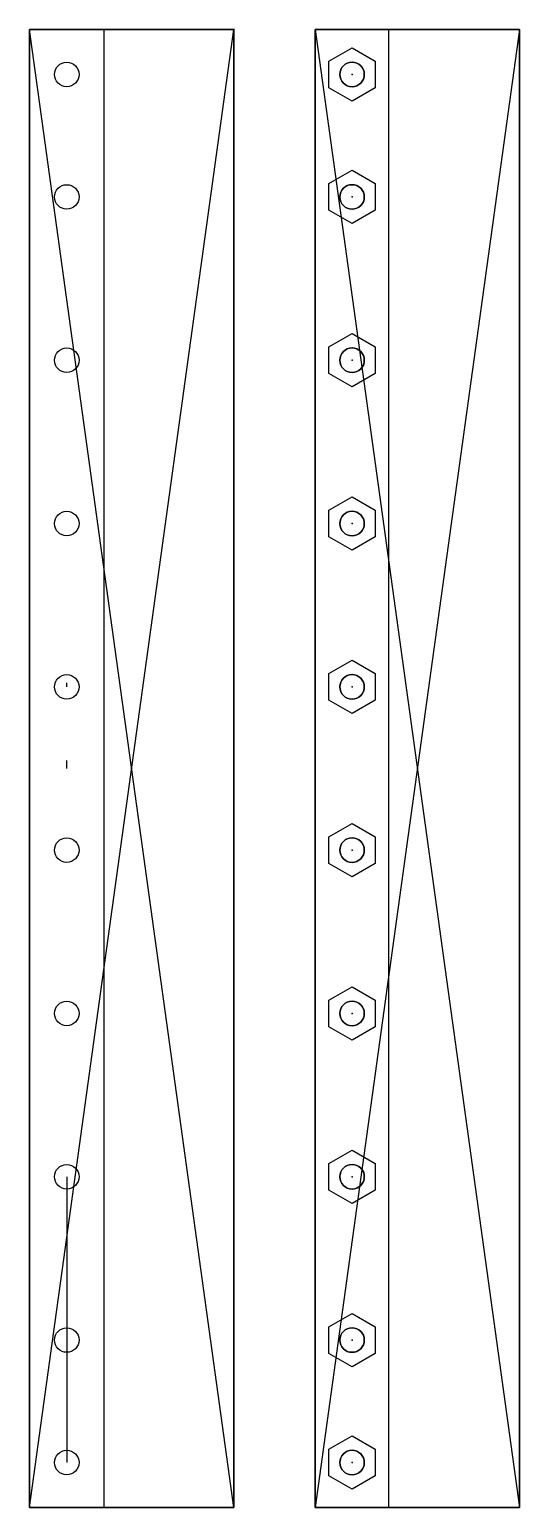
# Model space of a CAD drawing. Header units: millimetres. Extents: x -48 to 12, y -90 to 90.
import ezdxf

# ---------------------------------------------------------------- set-up
doc = ezdxf.new("R2010")
doc.units = ezdxf.units.MM
doc.header["$MEASUREMENT"] = 0
for name, color, linetype in [('2024.08.08.Agarre varias telas v4_Sketch1', 7, 'Continuous'), ('2024.08.08.Agarre varias telas v4_Sketch10', 7, 'Continuous'), ('2024.08.08.Agarre varias telas v4_Sketch2', 7, 'Continuous'), ('2024.08.08.Agarre varias telas v4_Sketch3', 7, 'Continuous'), ('2024.08.08.Agarre varias telas v4_Sketch4', 7, 'Continuous'), ('2024.08.08.Agarre varias telas v4_Sketch5', 7, 'Continuous'), ('2024.08.08.Agarre varias telas v4_Sketch6', 7, 'Continuous'), ('2024.08.08.Agarre varias telas v4_Sketch7', 7, 'Continuous'), ('2024.08.08.Agarre varias telas v4_Sketch8', 7, 'Continuous'), ('2024.08.08.Agarre varias telas v4_Sketch9', 7, 'Continuous')]:
    doc.layers.add(name, color=color, linetype=linetype)

msp = doc.modelspace()

# ---------------------------------------------------------------- linework, layer by layer
at = {"layer": '2024.08.08.Agarre varias telas v4_Sketch1'}
for p, q in [((12.5, 90.5), (-12.5, 90.5)), ((-12.5, 90.5), (-12.5, -90.5)), ((12.5, 90.5), (-12.5, -90.5)), ((-12.5, 90.5), (12.5, -90.5)), ((12.5, -90.5), (12.5, 90.5)), ((-12.5, -90.5), (12.5, -90.5))]:
    msp.add_line(p, q, dxfattribs=at)
msp.add_point((0, 0), dxfattribs=at)
msp.add_point((0, 0), dxfattribs=at)
at = {"layer": '2024.08.08.Agarre varias telas v4_Sketch10'}
for p, q in [((-12.5, -90.5), (-12.5, 90.5)), ((-12.5, 90.5), (12.5, 90.5)), ((12.5, 90.5), (12.5, -90.5)), ((-10.83, 86.63), (-8, 88.26)), ((-8, 88.26), (-5.18, 86.63)), ((-10.83, 83.37), (-10.83, 86.63)), ((-5.18, 86.63), (-5.18, 83.37)), ((-8, 81.74), (-10.83, 83.37)), ((-5.18, 83.37), (-8, 81.74)), ((-10.83, 71.63), (-8, 73.26)), ((-8, 73.26), (-5.18, 71.63)), ((-10.83, 68.37), (-10.83, 71.63)), ((-5.18, 71.63), (-5.18, 68.37)), ((-8, 66.74), (-10.83, 68.37)), ((-5.18, 68.37), (-8, 66.74)), ((-10.83, 51.63), (-8, 53.26)), ((-8, 53.26), (-5.18, 51.63)), ((-10.83, 48.37), (-10.83, 51.63)), ((-5.18, 51.63), (-5.18, 48.37)), ((-8, 46.74), (-10.83, 48.37)), ((-5.18, 48.37), (-8, 46.74)), ((-10.83, 31.63), (-8, 33.26)), ((-8, 33.26), (-5.18, 31.63)), ((-10.83, 28.37), (-10.83, 31.63)), ((-5.18, 31.63), (-5.18, 28.37)), ((-8, 26.74), (-10.83, 28.37)), ((-5.18, 28.37), (-8, 26.74)), ((-10.83, 11.63), (-8, 13.26)), ((-8, 13.26), (-5.18, 11.63)), ((-10.83, 8.37), (-10.83, 11.63)), ((-5.18, 11.63), (-5.18, 8.37)), ((-8, 6.74), (-10.83, 8.37)), ((-5.18, 8.37), (-8, 6.74)), ((-10.83, -8.37), (-8, -6.74)), ((-8, -6.74), (-5.18, -8.37)), ((-10.83, -11.63), (-10.83, -8.37)), ((-5.18, -8.37), (-5.18, -11.63)), ((-8, -13.26), (-10.83, -11.63)), ((-5.18, -11.63), (-8, -13.26)), ((-10.83, -28.37), (-8, -26.74)), ((-8, -26.74), (-5.18, -28.37)), ((-10.83, -31.63), (-10.83, -28.37)), ((-5.18, -28.37), (-5.18, -31.63)), ((-8, -33.26), (-10.83, -31.63)), ((-5.18, -31.63), (-8, -33.26)), ((-10.83, -48.37), (-8, -46.74)), ((-8, -46.74), (-5.18, -48.37)), ((-10.83, -51.63), (-10.83, -48.37)), ((-5.18, -48.37), (-5.18, -51.63)), ((-8, -53.26), (-10.83, -51.63)), ((-5.18, -51.63), (-8, -53.26)), ((-10.83, -68.37), (-8, -66.74)), ((-8, -66.74), (-5.18, -68.37)), ((-10.83, -71.63), (-10.83, -68.37)), ((-5.18, -68.37), (-5.18, -71.63)), ((-8, -73.26), (-10.83, -71.63)), ((-5.18, -71.63), (-8, -73.26)), ((-10.83, -83.37), (-8, -81.74)), ((-8, -81.74), (-5.18, -83.37)), ((-10.83, -86.63), (-10.83, -83.37)), ((-5.18, -83.37), (-5.18, -86.63)), ((-8, -88.26), (-10.83, -86.63)), ((-5.18, -86.63), (-8, -88.26)), ((12.5, -90.5), (-12.5, -90.5))]:
    msp.add_line(p, q, dxfattribs=at)
at = {"layer": '2024.08.08.Agarre varias telas v4_Sketch10', "extrusion": (0, 0, -1)}
for centre in [(8, 85), (8, 70), (8, 50), (8, 30), (8, 10), (8, -10), (8, -30), (8, -50), (8, -70), (8, -85)]:
    msp.add_circle(centre, 1.5, dxfattribs=at)
at = {"layer": '2024.08.08.Agarre varias telas v4_Sketch10'}
for p in [(-8, 85), (-8, 70), (-8, 50), (-8, 30), (-8, 10), (0, 0), (-8, -10), (-8, -30), (-8, -50), (-8, -70), (-8, -85)]:
    msp.add_point(p, dxfattribs=at)
at = {"layer": '2024.08.08.Agarre varias telas v4_Sketch2'}
for p, q in [((-12.5, -90.5), (12.5, -90.5)), ((12.5, -90.5, 3), (-12.5, -90.5, 3)), ((-12.5, -90.5, 3), (-12.5, -90.5)), ((2.5, -90.5, 3), (-1.5, -90.5, 3)), ((6.5, -90.5, 3), (2.5, -90.5, 3)), ((10.5, -90.5, 3), (6.5, -90.5, 3)), ((12.5, -90.5, 3), (10.5, -90.5, 3)), ((12.5, -90.5), (12.5, -90.5, 3))]:
    msp.add_line(p, q, dxfattribs=at)
at = {"layer": '2024.08.08.Agarre varias telas v4_Sketch2', "extrusion": (0, -1, 0)}
for centre in [(-1.5, 3, 90.5), (2.5, 3, 90.5), (6.5, 3, 90.5), (10.5, 3, 90.5)]:
    msp.add_circle(centre, 2, dxfattribs=at)
at = {"layer": '2024.08.08.Agarre varias telas v4_Sketch2'}
msp.add_point((0, -90.5), dxfattribs=at)
at = {"layer": '2024.08.08.Agarre varias telas v4_Sketch3'}
for p, q in [((-12.5, -90.5), (12.5, -90.5)), ((-12.5, -90.5, 3), (-12.5, -90.5)), ((-3.5, -90.5, 3), (-12.5, -90.5, 3)), ((4.5, -90.5, 3), (0.5, -90.5, 3)), ((12.5, -90.5, 3), (8.5, -90.5, 3)), ((12.5, -90.5), (12.5, -90.5, 3))]:
    msp.add_line(p, q, dxfattribs=at)
at = {"layer": '2024.08.08.Agarre varias telas v4_Sketch3', "extrusion": (0, -1, 0)}
for centre in [(2.5, 3, 90.5), (10.5, 3, 90.5)]:
    msp.add_circle(centre, 2, dxfattribs=at)
for centre in [(-1.5, 3, 90.5), (6.5, 3, 90.5)]:
    msp.add_arc(centre, 2, 180, 0, dxfattribs=at)
at = {"layer": '2024.08.08.Agarre varias telas v4_Sketch3'}
msp.add_point((0, -90.5), dxfattribs=at)
at = {"layer": '2024.08.08.Agarre varias telas v4_Sketch4'}
for p, q in [((-47.5, 90.5), (-47.5, -90.5)), ((-47.5, -90.5), (-22.5, 90.5)), ((-22.5, 90.5), (-47.5, 90.5)), ((-22.5, -90.5), (-47.5, 90.5)), ((-22.5, -90.5), (-22.5, 90.5)), ((-47.5, -90.5), (-22.5, -90.5))]:
    msp.add_line(p, q, dxfattribs=at)
for p in [(-35, 0), (0, 0)]:
    msp.add_point(p, dxfattribs=at)
at = {"layer": '2024.08.08.Agarre varias telas v4_Sketch5'}
for p, q in [((-47.5, 90.5, 3), (-22.5, 90.5, 3)), ((-47.5, 90.5), (-47.5, 90.5, 3)), ((-22.5, 90.5), (-47.5, 90.5)), ((-32.5, 90.5, 3), (-36.5, 90.5, 3)), ((-28.5, 90.5, 3), (-32.5, 90.5, 3)), ((-24.5, 90.5, 3), (-28.5, 90.5, 3)), ((-22.5, 90.5, 3), (-24.5, 90.5, 3)), ((-22.5, 90.5, 3), (-22.5, 90.5))]:
    msp.add_line(p, q, dxfattribs=at)
at = {"layer": '2024.08.08.Agarre varias telas v4_Sketch5', "extrusion": (0, 1, 0)}
for centre, radius in [((36.5, 3, 90.5), 1.87), ((32.5, 3, 90.5), 2.12), ((28.5, 3, 90.5), 1.87), ((24.5, 3, 90.5), 2.12)]:
    msp.add_circle(centre, radius, dxfattribs=at)
at = {"layer": '2024.08.08.Agarre varias telas v4_Sketch5'}
msp.add_point((0, 90.5), dxfattribs=at)
at = {"layer": '2024.08.08.Agarre varias telas v4_Sketch6'}
for p, q in [((-47.5, 90.5, 3), (-34.63, 90.5, 3)), ((-22.5, 90.5), (-47.5, 90.5)), ((-47.5, 90.5), (-47.5, 90.5, 3)), ((-34.63, 90.5, 3), (-38.38, 90.5, 3)), ((-30.38, 90.5, 3), (-26.63, 90.5, 3)), ((-22.5, 90.5, 2.28), (-22.5, 90.5))]:
    msp.add_line(p, q, dxfattribs=at)
at = {"layer": '2024.08.08.Agarre varias telas v4_Sketch6', "extrusion": (0, 1, 0)}
for centre in [(36.5, 3, 90.5), (28.5, 3, 90.5)]:
    msp.add_circle(centre, 1.88, dxfattribs=at)
for centre, start, end in [((32.5, 3, 90.5), 180, 0), ((24.5, 3, 90.5), 199.7499, 360)]:
    msp.add_arc(centre, 2.12, start, end, dxfattribs=at)
at = {"layer": '2024.08.08.Agarre varias telas v4_Sketch6'}
msp.add_point((0, 90.5), dxfattribs=at)
at = {"layer": '2024.08.08.Agarre varias telas v4_Sketch7'}
for p, q in [((-47.5, -90.5), (-47.5, 90.5)), ((-47.5, 90.5), (-22.5, 90.5)), ((-22.5, 90.5), (-22.5, -90.5)), ((-22.5, -90.5), (-47.5, -90.5))]:
    msp.add_line(p, q, dxfattribs=at)
msp.add_point((0, 0), dxfattribs=at)
at = {"layer": '2024.08.08.Agarre varias telas v4_Sketch8'}
for p, q in [((-47.5, 90.5, 3), (-42.94, 90.5, 3)), ((-47.5, 90.5, 3), (-47.5, -90.5, 3)), ((-38.38, 90.5, 3), (-47.5, 90.5, 3)), ((-38.38, -90.5, 3), (-38.38, 90.5, 3)), ((-42.94, 10, 3), (-42.94, 10.5, 3)), ((-42.94, 0, 3), (-42.94, 1, 3)), ((-42.94, -50, 3), (-42.94, -70, 3)), ((-42.94, -70, 3), (-42.94, -85, 3)), ((-47.5, -90.5, 3), (-38.38, -90.5, 3))]:
    msp.add_line(p, q, dxfattribs=at)
for centre in [(-42.94, 85, 3), (-42.94, 70, 3), (-42.94, 50, 3), (-42.94, 30, 3), (-42.94, 10, 3), (-42.94, -10, 3), (-42.94, -30, 3), (-42.94, -50, 3), (-42.94, -70, 3), (-42.94, -85, 3)]:
    msp.add_circle(centre, 1.5, dxfattribs=at)
msp.add_point((0, 0, 3), dxfattribs=at)
at = {"layer": '2024.08.08.Agarre varias telas v4_Sketch9'}
for p, q in [((-3.5, 90.5, 3), (-12.5, 90.5, 3)), ((-12.5, 90.5, 3), (-12.5, -90.5, 3)), ((-12.5, 90.5, 3), (-12, 90.5, 3)), ((-3.5, -90.5, 3), (-3.5, 90.5, 3)), ((-12.5, -90.5, 3), (-3.5, -90.5, 3))]:
    msp.add_line(p, q, dxfattribs=at)
for centre in [(-8, 85, 3), (-8, 70, 3), (-8, 50, 3), (-8, 30, 3), (-8, 10, 3), (-8, -10, 3), (-8, -30, 3), (-8, -50, 3), (-8, -70, 3), (-8, -85, 3)]:
    msp.add_circle(centre, 1.5, dxfattribs=at)
msp.add_point((0, 0, 3), dxfattribs=at)

doc.saveas('drawing.dxf')
